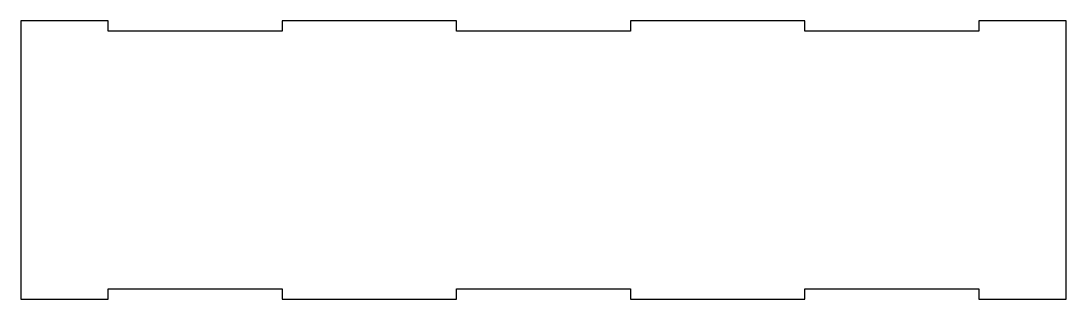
# Model space of a CAD drawing. Header units: millimetres. Extents: x -150 to 150, y -40 to 40.
import ezdxf

# ---------------------------------------------------------------- set-up
doc = ezdxf.new("R2010")
doc.units = ezdxf.units.MM
doc.layers.add('PERIMETER', color=5, linetype='CONTINUOUS')

msp = doc.modelspace()

# ---------------------------------------------------------------- linework, layer by layer
at = {"layer": 'PERIMETER'}
for p, q in [((-124.995, 40.005), (-150.005, 40.005)), ((-150.005, 40.005), (-150.005, -40.005)), ((-124.995, 37.005), (-124.995, 40.005)), ((-24.995, 40.005), (-75.005, 40.005)), ((-75.005, 40.005), (-75.005, 37.005)), ((-24.995, 37.005), (-24.995, 40.005)), ((75.005, 40.005), (24.995, 40.005)), ((24.995, 40.005), (24.995, 37.005)), ((75.005, 37.005), (75.005, 40.005)), ((150.005, 40.005), (124.995, 40.005)), ((124.995, 40.005), (124.995, 37.005)), ((150.005, -40.005), (150.005, 40.005)), ((-75.005, 37.005), (-124.995, 37.005)), ((24.995, 37.005), (-24.995, 37.005)), ((124.995, 37.005), (75.005, 37.005)), ((-124.995, -40.005), (-124.995, -37.005)), ((-124.995, -37.005), (-75.005, -37.005)), ((-75.005, -37.005), (-75.005, -40.005)), ((-24.995, -40.005), (-24.995, -37.005)), ((-24.995, -37.005), (24.995, -37.005)), ((24.995, -37.005), (24.995, -40.005)), ((75.005, -40.005), (75.005, -37.005)), ((75.005, -37.005), (124.995, -37.005)), ((124.995, -37.005), (124.995, -40.005)), ((-150.005, -40.005), (-124.995, -40.005)), ((-75.005, -40.005), (-24.995, -40.005)), ((24.995, -40.005), (75.005, -40.005)), ((124.995, -40.005), (150.005, -40.005))]:
    msp.add_line(p, q, dxfattribs=at)

doc.saveas('drawing.dxf')
